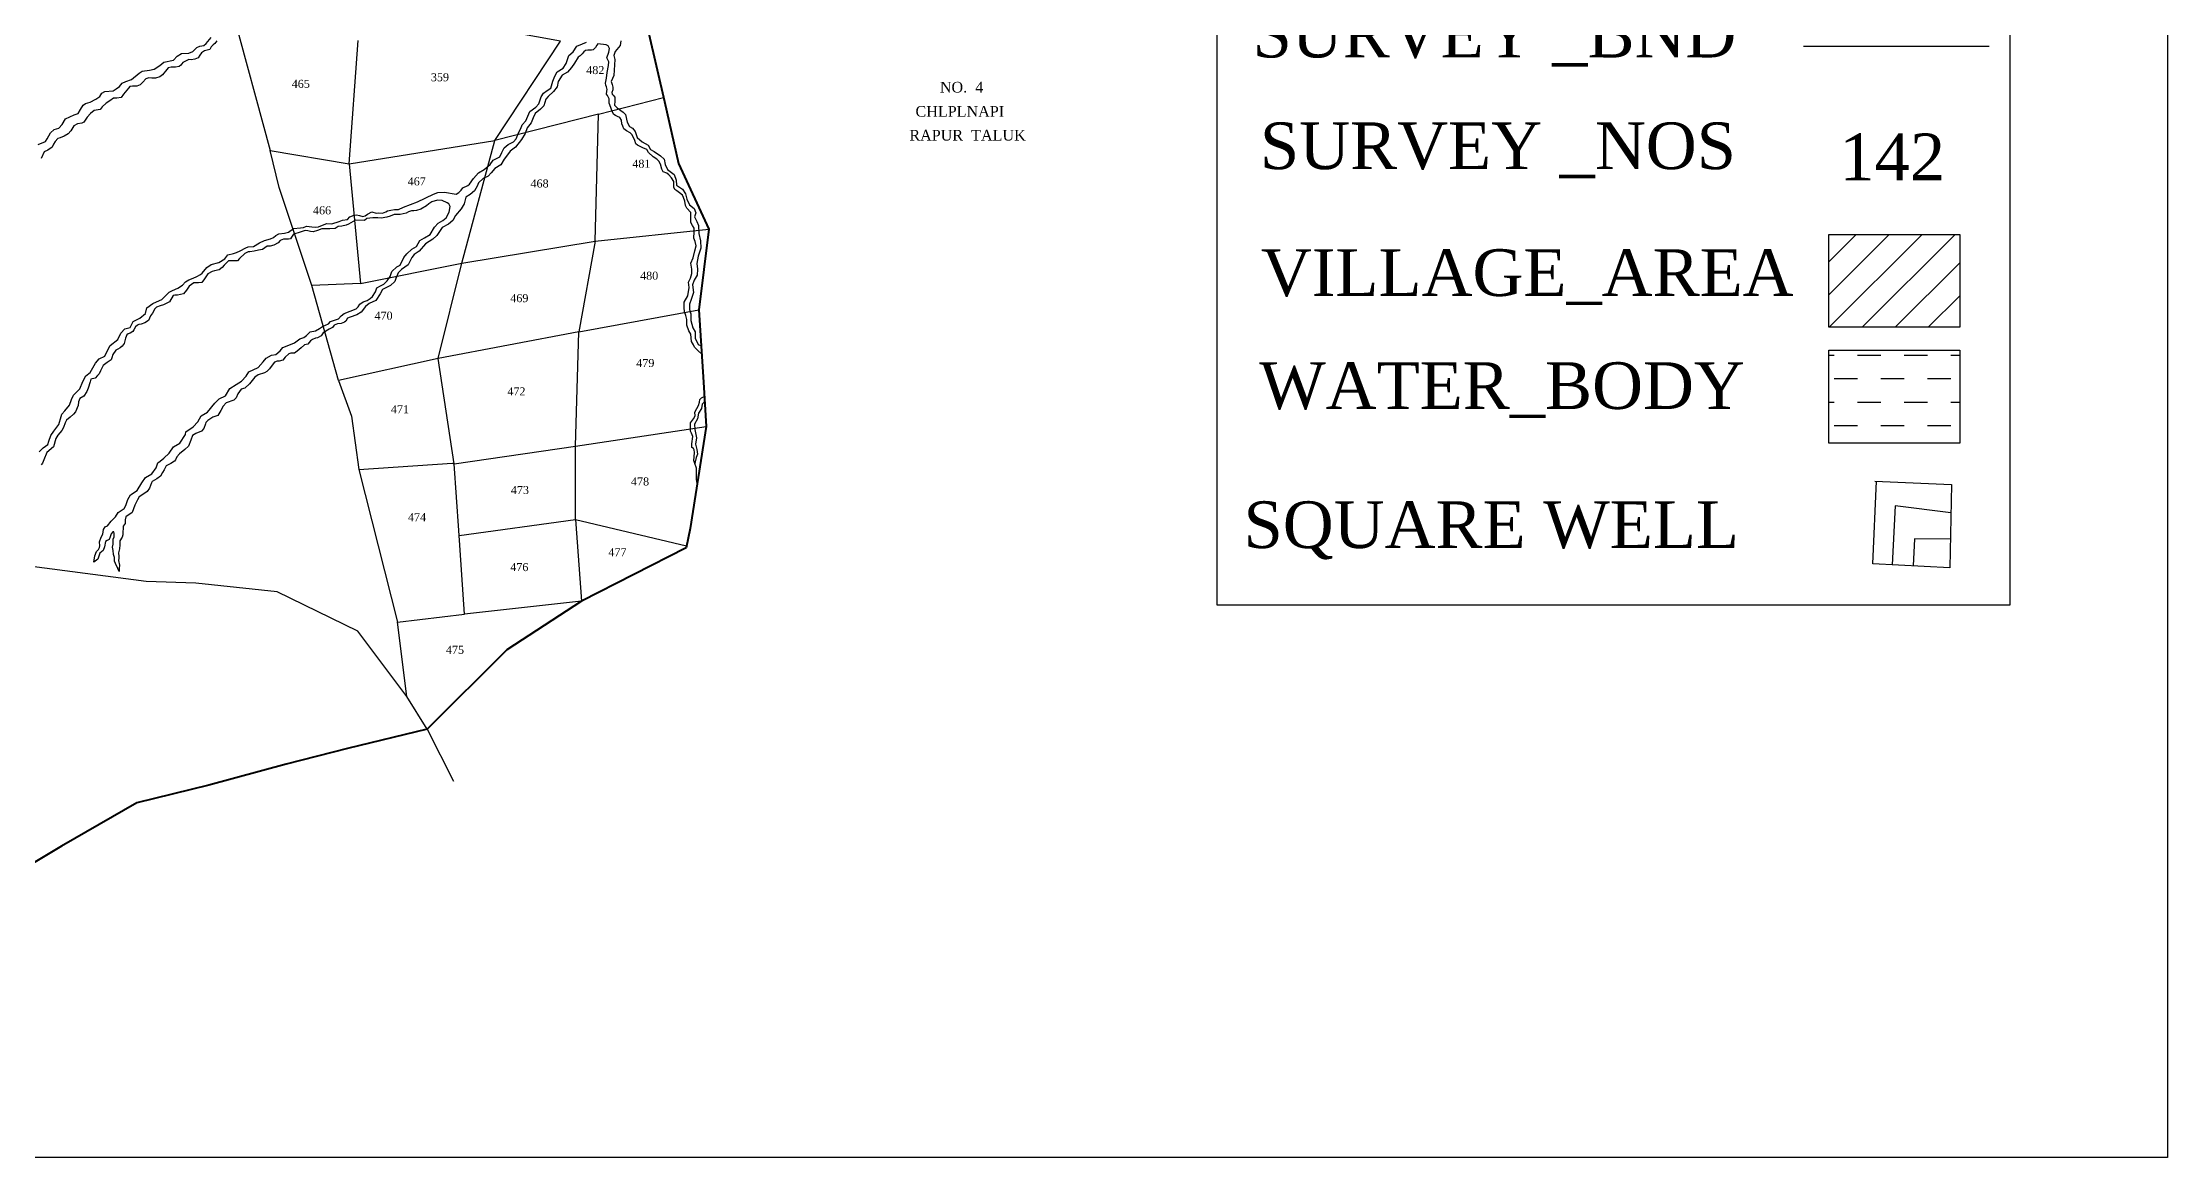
# Model space of a CAD drawing. Header units: millimetres. Extents: x -710 to 883, y -1027 to 1201.
# Drawn here: x 86 to 883, y -1027 to -610 of the extents above; entities that cross this region are included whole.
import ezdxf

# ---------------------------------------------------------------- set-up
doc = ezdxf.new("R2010")
doc.units = ezdxf.units.MM
doc.header["$MEASUREMENT"] = 0
doc.linetypes.add('BORDER', pattern=[1.75, 0.5, -0.25, 0.5, -0.25, 0, -0.25])
for name, color, linetype in [('NALA', 4, 'Continuous'), ('SQUAREWELL', 5, 'Continuous'), ('SURVEY_BND', 7, 'Continuous'), ('SURVEY_NO', 7, 'Continuous'), ('TEXT', 7, 'Continuous'), ('VILLAGE_AREA', 1, 'Continuous'), ('WATER_BODY', 4, 'Continuous')]:
    doc.layers.add(name, color=color, linetype=linetype)
doc.layers.add('VILL_BOUNDARY', color=6, linetype='BORDER', lineweight=30)
doc.styles.get("Standard").update_dxf_attribs({"font": 'TIMES.TTF'})

msp = doc.modelspace()

# ---------------------------------------------------------------- hatches: boundary and pattern name
at = {"layer": 'VILLAGE_AREA'}
h = msp.add_hatch(dxfattribs=at)
h.set_pattern_fill('ANSI31', color=256, scale=70, angle=180, style=0)
h.set_pattern_definition([(225, (-4002.135, -4063.847), (6.187184, -6.187184), [])])
h.paths.add_polyline_path([(755.88, -681.52), (755.88, -716.33), (804.99, -716.33), (804.99, -681.52)])
at = {"layer": 'WATER_BODY'}
h = msp.add_hatch(dxfattribs=at)
h.set_pattern_fill('DASH', color=256, scale=70, angle=180, style=0)
h.set_pattern_definition([(180, (-4002.135, -4034.484), (-8.75, -8.75), [8.75, -8.75])])
h.paths.add_polyline_path([(755.88, -724.95), (755.88, -759.77), (804.99, -759.77), (804.99, -724.95)])

# ---------------------------------------------------------------- linework, layer by layer
at = {"linetype": 'ByBlock', "lineweight": 30}
msp.add_lwpolyline([(-710.43, 1200.61), (882.84, 1200.61), (882.84, -1027.46), (-710.43, -1027.46)], close=True, dxfattribs=at)
msp.add_lwpolyline([(526.62, -400.62), (823.72, -400.62), (823.72, -820.49), (526.62, -820.49)], close=True)
at = {"layer": 'NALA', "linetype": 'ByBlock'}
for points in [[(84.63, -647.81), (87.3, -646.67), (88, -645.67), (89.23, -643.47), (90.63, -642.26), (92.3, -641.78), (93.62, -640.41), (94.8, -638.17), (98.03, -636.69), (99.56, -636.21), (100.5, -634.76), (101.47, -633.15), (102.31, -632.5), (104.13, -631.96), (106.25, -630.8), (107.64, -629.91), (108.42, -628.59), (109.63, -627.95), (112.67, -627.71), (113.88, -627.01), (115.07, -626.09), (116.09, -624.89), (117.41, -624.29), (119.59, -623.52), (122.39, -621.13), (123.63, -620.43), (126.37, -620.03), (128.02, -619.65), (130.14, -618.28), (131.7, -616.99), (135.37, -616.25), (136.74, -614.8), (138.35, -613.76), (141.1, -613.57), (142.52, -613), (144.11, -611.47), (145.16, -611.02), (146.74, -610.75), (147.55, -610.02), (149.38, -607.7)], [(85.01, -762.98), (86.46, -761.54), (88.21, -760.33), (88.58, -758.99), (89.28, -756.92), (90.41, -755.31), (92.27, -752.73), (93.25, -749.83), (93.43, -748.87), (94.62, -747.63), (96.34, -745.48), (97.04, -743.41), (97.87, -741.8), (100.19, -739.47), (101.29, -736.63), (102.42, -734.48), (104.14, -733.35), (106.06, -729.79), (107.45, -728.17), (109.55, -727.13), (110.57, -725), (111.52, -723.15), (114.45, -720.88), (115.58, -718.57), (117.11, -716.9), (119.05, -716.39), (120.26, -714.22), (122.65, -712.93), (124.79, -711.13), (125.3, -709.09), (127.59, -707.4), (130.01, -706.37), (130.92, -705.89), (132.51, -704.36), (133.69, -703.18), (134.93, -702.53), (136.93, -701.68), (138.67, -700.58), (139.83, -699.35), (141.01, -698.57), (142.68, -697.98), (144.05, -697.3), (145.48, -696.55), (146.07, -696.01), (147.85, -693.92), (149.39, -692.83), (152.34, -692.13), (154.55, -690.71), (155.73, -689.18), (157.75, -688.67), (158.99, -688.26), (160.31, -687.67), (162.38, -686.57), (163.32, -686.19), (165.25, -686.08), (167.62, -684.74), (169.42, -683.83), (171.65, -683.26), (172.86, -682.72), (173.72, -682), (174.85, -681.27), (176.92, -681.03), (178.4, -680.76), (180.26, -679.35), (182.9, -679.03), (184, -678.9), (185.18, -678.49), (187.12, -678.65), (188.55, -678.82), (189.62, -678.76), (191.85, -677.88), (192.85, -677.45), (194.68, -677.63), (197.42, -676.69), (198.71, -676.26), (200.56, -676.01), (201.47, -674.91), (203.01, -674.35), (203.97, -674.21), (205.08, -674.51), (206.31, -674.86), (207.17, -674.62), (208.06, -674), (209.73, -673.09), (211.24, -673.52), (212.15, -673.46), (213.71, -673.6), (214.87, -673.14), (215.54, -672.71), (216.75, -672.44), (218.12, -672.23), (219.65, -672.15), (221.54, -671.31), (226.75, -669.28), (232.77, -666.46), (234.47, -665.81), (236.91, -665.71), (241.27, -666.48), (242.24, -665.84), (243.15, -664.93), (243.74, -664.15), (245.63, -663.21), (246.33, -662.72), (247.76, -660.63), (249.67, -658.43), (251.8, -657.22), (254.03, -655.29), (255.19, -653.78), (257.64, -652.49), (258.42, -650.83), (259.22, -649.16), (260.84, -647.91), (262.83, -646.81), (263.83, -645.71), (264.71, -643.53), (265.52, -641.82), (266.06, -640.45), (267.46, -638.98), (268.89, -635.43), (271.14, -633.9), (272.27, -632.58), (273.17, -630.02), (274, -628.59), (275.45, -627.65), (276.77, -626.74), (277.55, -624.13), (278.31, -622.26), (279.12, -620.59), (281.35, -619.19), (282.51, -617.53), (283.58, -614.52), (285.09, -613.07), (286.52, -611.01), (288.7, -610.09), (290.1, -609.56)], [(151.62, -608.95), (150.81, -609.94), (150.19, -610.51), (149.47, -611.26), (148.9, -612.23), (146.94, -612.79), (145.78, -613.46), (145.16, -614.43), (144.6, -615.32), (143.28, -615.91), (141.91, -616.07), (141.08, -615.99), (139.62, -616.74), (138.84, -617.17), (138.02, -618.08), (137.43, -618.61), (136.11, -618.83), (134.42, -618.91), (133.34, -619.18), (132.78, -619.72), (131.16, -621.78), (130.17, -622.48), (128.56, -622.97), (127.24, -622.97), (126.08, -622.89), (124.98, -623.21), (123.88, -624.55), (122.88, -625.44), (121.62, -625.98), (119.98, -625.98), (118.9, -626.06), (118.39, -626.75), (116.52, -629.05), (115.69, -630.23), (114.02, -630.53), (112.84, -630.53), (111.44, -631.49), (110.04, -632.35), (108.59, -633.7), (107.78, -634.72), (105.52, -635.16), (104.17, -636.21), (102.91, -637.66), (101.73, -639.49), (100.97, -639.81), (99.28, -640.16), (97.91, -640.83), (97.18, -642.09), (96.81, -642.74), (95.85, -643.86), (94.34, -644.75), (92.84, -645.34), (91.92, -645.61), (90.9, -646.76), (90.39, -647.7), (89.82, -648.86), (88.26, -649.96), (86.87, -650.63), (85.68, -653.08)], [(333.31, -726.25), (332.19, -725.31), (331.45, -724.7), (330.65, -723.78), (330.23, -722.9), (329.45, -721.64), (329.32, -718.98), (328.5, -717.64), (327.8, -715.57), (327.8, -713.41), (327.33, -711.99), (326.85, -710.56), (326.81, -708.88), (326.81, -706.9), (328.19, -704.5), (328.63, -701.48), (328.41, -699.45), (329.1, -697.99), (329.62, -696.17), (329.62, -694.53), (329.23, -692.29), (330.09, -690.27), (330.79, -687.68), (331.26, -685.83), (330.91, -684.19), (330.4, -682.98), (330.53, -680.52), (330.53, -679.18), (329.92, -678.15), (329.27, -677.07), (329.27, -674.83), (329.27, -673.32), (327.81, -671.68), (327.24, -670.69), (327.03, -669.05), (326.55, -667.71), (326.08, -666.81), (325, -665.99), (324, -665.17), (323.31, -664.69), (322.93, -663.87), (322.93, -661.72), (322.02, -660.38), (321.07, -659.26), (320.25, -658.65), (318.95, -658.14), (318.35, -657.14), (317.92, -655.16), (317.27, -654.08), (316.53, -653.35), (315.15, -652.53), (313.37, -650.89), (312.75, -649.7), (311.3, -649.08), (309.21, -648.12), (308.64, -647.57), (308.3, -646.37), (307.78, -645.22), (307.1, -644.12), (306.46, -643.52), (305.18, -642.76), (304.18, -641.97), (303.78, -640.97), (303.43, -640.14), (303.22, -638.72), (302.62, -637.78), (301.73, -637.31), (301.02, -637.01), (300.36, -636.61), (299.72, -635.44), (299.23, -634.01), (298.68, -632.39), (298.68, -630.69), (297.97, -629.54), (297.61, -628.95), (297.74, -627.88), (297.93, -627.2), (297.63, -626.26), (297.38, -625.56), (297.25, -624.92), (297.59, -623.03), (297.88, -620.83), (298.45, -618.25), (298.47, -616.85), (297.96, -615.81), (297.72, -615.35), (298.47, -613.31), (298.74, -611.86), (298.26, -610.84), (297.56, -610.54), (294.41, -610.14), (294.04, -610.57), (293.5, -611.45), (293.15, -611.91), (292.64, -612.42), (292.02, -612.45), (290.7, -612.45), (289.81, -612.61), (289.11, -613.15), (288.52, -613.85), (287.72, -614.57), (287.04, -615.11), (285.69, -617.43), (284.53, -619.04), (283.05, -620.79), (281.06, -621.83), (279.58, -624.28), (279.18, -626.29), (277.75, -628), (275.78, -629.8), (274.87, -630.9), (274.12, -633.4), (272.88, -634.58), (270.96, -636.22), (270.13, -637.88), (269.38, -639.76), (267.87, -641.56), (267.14, -643.74), (265.72, -646), (263.56, -648.91), (261.52, -650.33), (260.5, -651.68), (259.34, -653.34), (258.02, -655.45), (255.73, -656.82), (254.36, -658.43), (253.23, -659.72), (251.37, -660.61), (249.62, -662.21), (249.16, -663.42), (248.22, -665.22), (246.52, -666.57), (244.96, -667.64), (244.34, -670.13), (243.16, -671.96), (240.98, -674.4), (240.09, -676.33), (238.42, -677.68), (236.08, -678.97), (233.98, -681.94), (232.48, -683.33), (229.81, -685.11), (227.47, -687.81), (225.56, -689.05), (224.65, -690.23), (223.35, -692.91), (220.85, -694.75), (219.53, -695.93), (218.7, -698.05), (218.3, -699.15), (216.71, -700.63), (213.64, -702.23), (212.83, -703.76), (211.22, -706.34), (208.63, -707.47), (207.32, -708.52), (205.64, -710.74), (204, -711.74), (201.58, -712.57), (200.59, -712.92), (199.89, -714.1), (199.48, -714.42), (198.22, -714.88), (196.79, -715.07), (195.56, -715.6), (194.96, -716.41), (193.65, -717), (191.38, -718.41), (190.68, -719.54), (189.36, -720.34), (188.58, -720.37), (187.37, -720.91), (186.64, -721.47), (185.67, -722.63), (184.38, -722.95), (183.15, -724.02), (181.64, -725.31), (180.65, -725.99), (179.3, -725.99), (178.57, -726.28), (177.14, -727.56), (176.25, -728.63), (174.96, -729.01), (174.12, -729.09), (173.24, -729.39), (172.27, -730.49), (171.33, -731.88), (170.33, -732.96), (169.45, -733.42), (167.05, -734.14), (165.87, -735), (163.79, -737.6), (162.04, -739.15), (160.67, -739.58), (159.46, -741.28), (158.81, -742.73), (157.9, -743.61), (155.01, -744.65), (153.94, -745.86), (153.08, -747.58), (151.95, -749.35), (150.06, -750.05), (148.18, -751.26), (147.43, -752.07), (147.32, -752.5), (146.7, -754.26), (145.81, -755.28), (143.63, -756.12), (142.5, -756.84), (141.86, -758.69), (140.97, -760.87), (139.52, -762.19), (137.6, -763.71), (136.61, -764.84), (136.12, -765.96), (135.64, -766.58), (134.38, -767.36), (132.55, -768.27), (131.87, -769.73), (131.23, -770.75), (130.5, -772.19), (129.1, -773.18), (127.35, -774.2), (127.05, -774.61), (126.3, -776.59), (125.47, -777.86), (124.2, -778.77), (122.43, -779.9), (121.84, -781.03), (120.78, -782.95), (119.79, -785.71), (117.42, -787.41), (117.2, -788.53), (117.2, -789.92), (116.45, -790.84), (116.42, -791.86), (116.31, -792.88), (116.31, -794.09), (116.12, -795), (115.15, -796.32), (115.26, -797.87), (115.05, -799.42), (114.64, -800.84), (114.83, -802.21), (114.81, -802.93), (114.7, -803.71), (115.1, -805.48), (114.97, -806.77), (114.97, -807.82), (114.43, -806.77), (113.62, -804.86), (113.14, -803.95), (113.14, -802.63), (112.81, -801.46), (112.68, -799.98), (112.44, -798.72), (112.73, -797.65), (112.71, -796.57), (112.71, -795.71), (113.03, -794.88), (113.03, -794.47), (113.06, -793.45), (112.97, -793.02), (112.52, -793.05), (112.01, -793.75), (111.58, -794.82), (111.17, -795.84), (110.5, -796.27), (109.83, -796.65), (109.4, -798.66), (108.97, -799.95), (107.73, -801.03), (106.89, -803.21), (105.47, -804.32), (105.79, -802.01), (106.49, -800.39), (107.16, -799.64), (107.59, -798.86), (107.75, -798.19), (107.57, -796.81), (108.18, -795.01), (108.78, -793.83), (109.04, -792.08), (109.66, -791.17), (110.6, -790.74), (112.01, -789.03), (113.54, -787.39), (114.62, -785.78), (116.77, -784.22), (117.44, -783.09), (118.22, -780.84), (119.24, -779.18), (121.74, -777.57), (123.44, -774.69), (124.76, -772.69), (127.23, -771.21), (128.85, -769.03), (129.49, -767.12), (130.3, -766.48), (131.65, -765.34), (133.72, -763.46), (135.36, -761.17), (137.75, -759.8), (139.77, -756.55), (139.97, -755.57), (142.63, -753.66), (144.46, -751.75), (145.75, -749.49), (148.04, -748.18), (150.81, -744.81), (152.4, -743.17), (154.77, -741.99), (156.49, -739.25), (158.85, -737.82), (160.87, -736.59), (162.57, -734.71), (163.54, -733.07), (167.06, -731.44), (168.98, -729.32), (170.11, -727.98), (172.1, -726.85), (173.71, -726.53), (175.27, -725.18), (176.27, -723.89), (179.2, -722.74), (180.65, -722.17), (182.72, -720.67), (184.12, -720.21), (185.14, -719.42), (186.51, -718.02), (188.58, -717.67), (190.03, -716.86), (191.22, -716.09), (193.45, -715.04), (194.23, -714.18), (197.16, -713.21), (198.21, -712.08), (199.36, -711.22), (203.8, -709.41), (204.53, -708.66), (205.2, -707.66), (206.41, -706.86), (207.89, -706.27), (209.08, -705.54), (209.86, -704.84), (211.01, -703.07), (211.5, -701.51), (212.98, -700.76), (214.19, -700.22), (215.36, -698.94), (216.52, -697.36), (217.11, -695.48), (218.99, -693.71), (220.31, -693.03), (221.63, -690.24), (222.84, -688.87), (224.7, -687.13), (226.44, -686.02), (227.68, -683.77), (229.38, -682.8), (231.5, -681.57), (233.15, -678.83), (234.55, -677.3), (236.35, -676.28), (237.51, -675.34), (238.66, -673.24), (238.99, -671.12), (238.48, -670.1), (237.91, -669.7), (236.03, -668.79), (234.23, -668.73), (232.21, -669.35), (231.05, -670.13), (230.22, -670.85), (228.04, -672.06), (226.37, -672.6), (225.46, -672.68), (224.57, -672.68), (223.41, -673.14), (222.58, -673.57), (220.25, -674.13), (218.88, -674.13), (218.02, -674.13), (216.51, -674.7), (215.33, -675.04), (213.18, -675.5), (211.92, -675.34), (210.09, -675.34), (207.83, -675.64), (206.97, -676.31), (203.54, -676.18), (201.84, -677.15), (200.98, -677.71), (200.04, -678.11), (198.4, -678.41), (197.08, -678.57), (195.87, -679.38), (193.88, -679.4), (190.9, -679.46), (189.28, -680.07), (187.64, -680.58), (186.62, -680.42), (185.65, -680.18), (184.68, -680.05), (183.58, -680.42), (182, -681), (180.28, -681.48), (179.55, -682.61), (179.15, -683.2), (178.45, -683.34), (177.7, -683.34), (176.57, -683.34), (175.25, -683.82), (174.58, -684.68), (172.99, -685.62), (171.62, -685.97), (170.41, -686), (168.69, -687.18), (167.23, -687.39), (165.5, -687.87), (163.94, -688.05), (163.33, -688.11), (162.06, -688.67), (160.04, -690.53), (159.32, -691.41), (157.73, -691.49), (157.17, -691.49), (155.93, -691.49), (154.26, -693.05), (153.56, -693.94), (152.46, -694.77), (150.66, -695.2), (149.77, -695.5), (148.17, -696.34), (146.94, -698.19), (145.89, -699.59), (144.65, -699.64), (142.9, -699.75), (141.13, -700.96), (140.13, -702.38), (139.06, -703.83), (136.8, -704.35), (135.8, -704.35), (135.18, -704.43), (133.8, -706.84), (132.56, -707.48), (131.59, -707.97), (130.38, -708.29), (128.93, -708.83), (128.37, -709.47), (127.45, -711.03), (126.73, -712.1), (125.97, -713.82), (124.6, -714.74), (123.2, -715.2), (122.31, -715.28), (121.8, -715.55), (121.08, -716.22), (120.4, -717.35), (120.03, -717.94), (119.03, -718.56), (118.33, -718.83), (117.88, -719.23), (117.34, -720.47), (116.87, -722.48), (116.09, -723.45), (115.31, -724.01), (114.4, -724.58), (113.67, -724.95), (112.57, -726.59), (112.22, -727.75), (111.92, -728.58), (110.5, -729.55), (108.91, -730.67), (108.91, -730.67), (107.96, -732.62), (107.43, -733.8), (106.81, -734.45), (105.97, -735.36), (104.33, -735.84), (104.04, -736.73), (103.34, -739.2), (102.77, -740.44), (101.72, -742.15), (100.21, -742.98), (99.73, -744.33), (99.57, -745.72), (98.63, -747.98), (97.77, -748.95), (96.61, -750.03), (95.18, -751.13), (94.67, -752.21), (94.03, -753.96), (93.49, -755.06), (92.01, -756.78), (91.22, -758), (90.28, -761.09), (87.84, -763.3), (86.7, -765.97), (86.27, -767.23), (85.71, -767.9)], [(302.98, -608.99), (302.78, -610.81), (300.85, -613.01), (300.44, -614.48), (300.75, -616.03), (300.61, -617.95), (300.37, -621.96), (299.34, -624.22), (299.71, -625.36), (300.06, -626.42), (300.06, -627.42), (299.64, -628.41), (299.78, -628.93), (300.13, -629.34), (300.78, -630.13), (300.71, -631.6), (300.64, -633.05), (301.64, -634.07), (303.84, -635.79), (304.83, -636.55), (305.42, -639.42), (306.31, -641.1), (307.41, -641.79), (308.41, -643.02), (309.2, -645.19), (311.06, -646.8), (313.22, -648.14), (314.15, -649.72), (315.48, -650.53), (317.85, -652.11), (319.26, -653.31), (319.7, -655.33), (320.49, -657.19), (323.04, -659.08), (323.72, -661.27), (323.86, -663.04), (326.13, -664.55), (327.23, -666.34), (327.75, -668.36), (328.78, -670.42), (330.5, -671.8), (331.08, -673.51), (330.6, -675.01), (331.46, -676.76), (332.18, -678.17), (332.32, -681.26), (332.87, -683.93), (333.04, -686.7), (332.01, -689.75), (331.49, -692.39), (331.7, -694.58), (331.6, -696.78), (330.46, -698.66), (329.88, -700.38), (330.29, -703.26), (329.4, -705.92), (328.71, -707.64), (328.74, -709.66), (329.22, -711.28), (329.26, -713.85), (330.05, -716.55), (330.84, -718.09), (330.91, -720.43), (331.97, -722.79), (333.12, -723.34)], [(334.44, -744.25), (333.57, -745.1), (333.22, -746.84), (332.18, -748.53), (331.82, -750.62), (330.63, -752.66), (330.75, -754.66), (331.12, -756.52), (331.33, -757.74), (330.98, -760.17), (331.51, -762.19), (331.75, -763.87), (331.27, -765.16), (330.9, -766.78), (330.78, -767.41), (330.42, -766.24), (330.51, -764.94), (330.64, -763.29), (330.52, -762.32), (330.22, -761.8), (329.69, -761.45), (329.67, -760.07), (329.98, -757.22), (329.55, -756.01), (329.09, -755.31), (329.09, -753.95), (329.19, -752.2), (330.2, -750.7), (330.87, -749.47), (330.78, -748.11), (331.57, -746.76), (332.1, -745.69), (332.47, -744.39), (332.68, -743.46), (333.26, -742.81), (334.32, -742.23)], [(331.67, -774.82), (331.44, -773.43), (331.41, -771.26), (331.41, -769.16), (330.78, -767.41)]]:
    msp.add_lwpolyline(points, dxfattribs=at)
at = {"layer": 'SQUAREWELL'}
for points in [[(773.11, -774.02), (801.84, -775.31), (801.27, -806.43), (772.4, -805.01), (773.78, -774.05)], [(801.64, -785.9), (780.69, -783.3), (779.6, -805.36)], [(801.46, -795.73), (787.98, -795.58), (787.47, -805.75)]]:
    msp.add_lwpolyline(points, dxfattribs=at)
at = {"layer": 'SURVEY_BND', "linetype": 'ByBlock'}
for points in [[(157.39, -598.08), (171.6, -650.09), (201.14, -655.05), (204.6, -608.93)], [(201.14, -655.05), (255.73, -646.39), (280.43, -609.13), (262.42, -605.85), (232.35, -606.14)], [(243.37, -692.35), (293.39, -684.04), (294.67, -636.52), (255.73, -646.39)], [(294.67, -636.52), (319.01, -630.29)], [(201.14, -655.05), (205.42, -699.9), (187.23, -700.68), (174.98, -663.96), (171.6, -650.09)], [(205.42, -699.9), (243.37, -692.35), (255.73, -646.39)], [(293.39, -684.04), (287.26, -718.1), (332.23, -709.82)], [(293.39, -684.04), (336.07, -679.56)], [(287.26, -718.1), (234.57, -728.07), (243.37, -692.35)], [(234.57, -728.07), (197.22, -736.32), (187.23, -700.68)], [(240.53, -767.47), (286.01, -760.84), (287.26, -718.1)], [(197.22, -736.32), (202.04, -749.71), (204.78, -769.7), (239.78, -767.29), (240.53, -767.47), (234.57, -728.07)], [(286.01, -760.84), (334.99, -753.5)], [(242.36, -794.36), (286.05, -788.43), (286.01, -760.84)], [(204.78, -769.7), (219.26, -826.87), (244.36, -823.9), (242.23, -792.46), (240.53, -767.47)], [(286.05, -788.43), (288.24, -818.95), (244.36, -823.9)], [(286.05, -788.43), (327.69, -798.22)], [(222.77, -854.69), (204.48, -830.24), (174.21, -815.45), (143.74, -812.18), (125.08, -811.59), (82.19, -805.99)], [(230.46, -866.9), (222.77, -854.69), (219.26, -826.87)]]:
    msp.add_lwpolyline(points, dxfattribs=at)
at = {"layer": 'SURVEY_BND'}
msp.add_lwpolyline([(746.33, -611.05), (816.03, -611.05)], dxfattribs=at)
at = {"layer": 'VILL_BOUNDARY', "linetype": 'ByBlock', "lineweight": 40}
msp.add_lwpolyline([(313.53, -606.36), (319.34, -631.7), (324.65, -655.03), (336.07, -679.56), (332.23, -709.82), (334, -736.86), (334.99, -753.5), (329.04, -791.75), (327.53, -799.01), (288.24, -818.95), (260.23, -837.26), (230.46, -866.9), (200.54, -874.18), (177.52, -880.07), (148.56, -887.89), (121.63, -894.61), (93.27, -910.75), (55.12, -933.6)], dxfattribs=at)
at = {"layer": 'VILL_BOUNDARY', "linetype": 'ByBlock'}
msp.add_lwpolyline([(230.46, -866.9), (240.25, -886.45)], dxfattribs=at)
at = {"layer": 'VILLAGE_AREA'}
msp.add_lwpolyline([(755.88, -681.52), (804.99, -681.52), (804.99, -716.33), (755.88, -716.33)], close=True, dxfattribs=at)
at = {"layer": 'WATER_BODY'}
msp.add_lwpolyline([(755.88, -724.95), (804.99, -724.95), (804.99, -759.77), (755.88, -759.77)], close=True, dxfattribs=at)

# ---------------------------------------------------------------- texts
at = {"layer": 'SQUAREWELL'}
msp.add_text('SQUARE WELL', height=17.5, dxfattribs=at).set_placement((536.47, -799.06))
at = {"layer": 'SURVEY_NO', "linetype": 'ByBlock'}
for s, height, p in [('359', 3, (231.81, -624.14)), ('482', 3, (290.05, -621.46)), ('465', 3, (179.64, -626.62)), ('NO.  4', 4, (422.62, -628.37)), ('CHLPLNAPI', 4, (413.48, -637.44)), ('RAPUR  TALUK', 4, (411.18, -646.38)), ('467', 3, (223.11, -663.15)), ('468', 3, (269.15, -663.95)), ('481', 3, (307.32, -656.55)), ('466', 3, (187.59, -674.02)), ('480', 3, (310.25, -698.5)), ('469', 3, (261.57, -706.94)), ('470', 3, (210.67, -713.5)), ('479', 3, (308.8, -731.23)), ('472', 3, (260.47, -741.89)), ('471', 3, (216.83, -748.55)), ('478', 3, (306.82, -775.62)), ('473', 3, (261.8, -778.82)), ('474', 3, (223.22, -789.01)), ('477', 3, (298.34, -802.13)), ('476', 3, (261.57, -807.72)), ('475', 3, (237.45, -838.72))]:
    msp.add_text(s, height=height, dxfattribs=at).set_placement(p)
at = {"layer": 'SURVEY_NO'}
msp.add_text('142', height=17.5, dxfattribs=at).set_placement((759.83, -661.23))
at = {"layer": 'TEXT'}
for s, p in [('SURVEY _BND', (539.85, -615.22)), ('SURVEY _NOS', (542.61, -657.06))]:
    msp.add_text(s, height=17.5, dxfattribs=at).set_placement(p)
at = {"layer": 'VILLAGE_AREA'}
msp.add_text('VILLAGE_AREA', height=17.5, dxfattribs=at).set_placement((543.02, -704.6))
at = {"layer": 'WATER_BODY'}
msp.add_text('WATER_BODY', height=17.5, dxfattribs=at).set_placement((542.33, -746.94))

doc.saveas('drawing.dxf')
